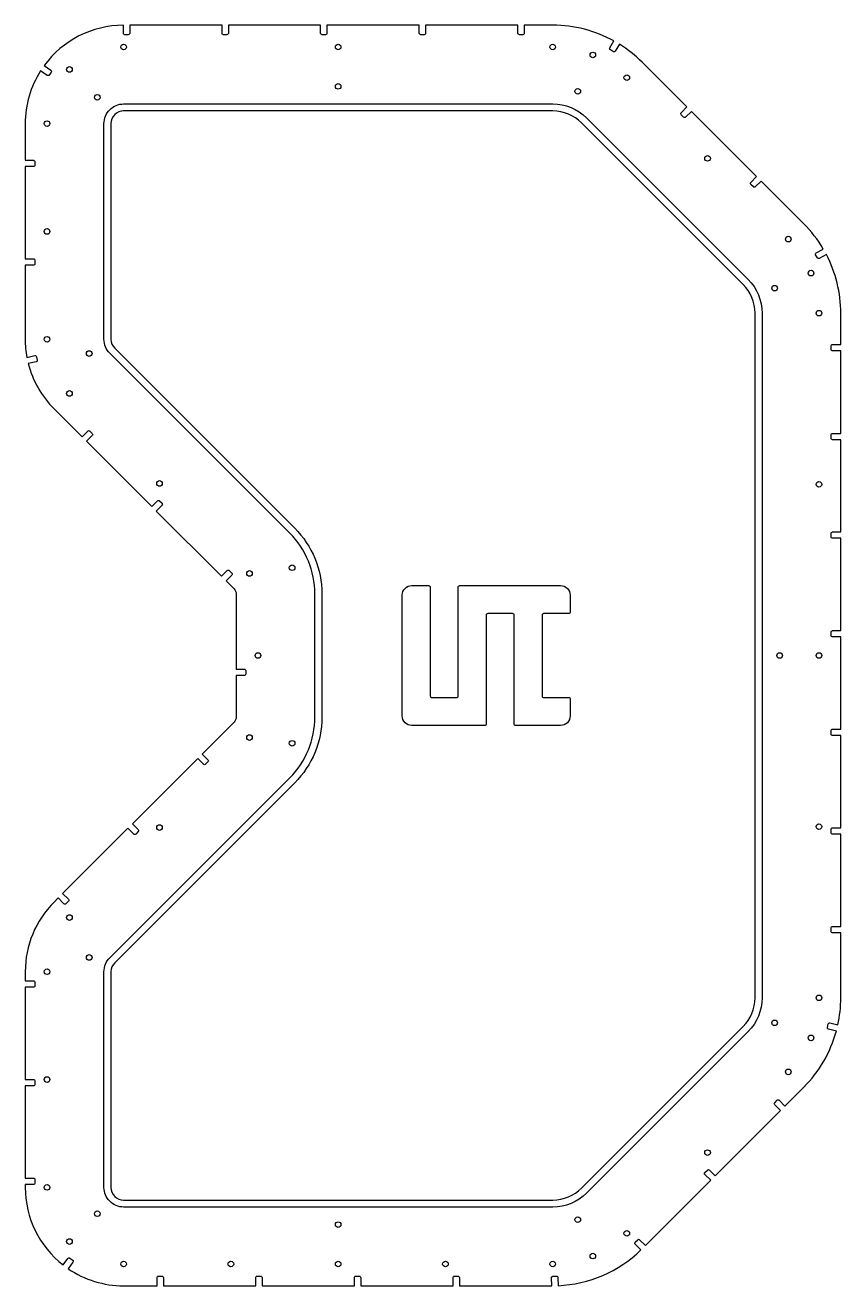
# Model space of a CAD drawing. Header units: millimetres. Extents: x -758 to -178, y -897 to 0.
import ezdxf

# ---------------------------------------------------------------- set-up
doc = ezdxf.new("R2010")
doc.units = ezdxf.units.MM
doc.layers.get('0').update_dxf_attribs({"linetype": 'CONTINUOUS'})

msp = doc.modelspace()

# ---------------------------------------------------------------- linework, layer by layer
for points in [[(-195.93, -162), (-190.88, -159.2, 0.063432), (-204.8, -141.21), (-235.1, -110.91), (-239.21, -115.02, -0.414214), (-240.62, -115.02), (-242.39, -113.25, -0.414214), (-242.39, -111.83), (-238.29, -107.73), (-284.71, -61.3), (-288.82, -65.41, -0.414214), (-290.23, -65.41), (-292, -63.64, -0.414214), (-292, -62.22), (-287.9, -58.12), (-319.66, -26.36, 0.057687), (-335.88, -13.5), (-338.8, -18.49, -0.414214), (-340.17, -18.85), (-342.32, -17.58, -0.414214), (-342.68, -16.21), (-339.76, -11.23, 0.1269), (-383.29, 0), (-403.51, 0), (-403.51, -5.8, -0.414214), (-404.51, -6.8), (-407.01, -6.8, -0.414214), (-408.01, -5.8), (-408.01, 0), (-473.67, 0), (-473.67, -5.8, -0.414214), (-474.67, -6.8), (-477.17, -6.8, -0.414214), (-478.17, -5.8), (-478.17, 0), (-543.83, 0), (-543.83, -5.8, -0.414214), (-544.83, -6.8), (-547.33, -6.8, -0.414214), (-548.33, -5.8), (-548.33, 0), (-613.99, 0), (-613.99, -5.8, -0.414214), (-614.99, -6.8), (-617.49, -6.8, -0.414214), (-618.49, -5.8), (-618.49, 0), (-684.15, 0), (-684.15, -5.8, -0.414214), (-685.15, -6.8), (-687.65, -6.8, -0.414214), (-688.65, -5.8), (-688.65, 0, 0.238889), (-745.01, -28.77), (-740.24, -32.01, -0.414214), (-739.98, -33.4), (-741.38, -35.47, -0.414214), (-742.77, -35.73), (-747.54, -32.49, 0.142349), (-758.44, -70), (-758.44, -96.07), (-752.64, -96.07, -0.414214), (-751.64, -97.07), (-751.64, -99.57, -0.414214), (-752.64, -100.57), (-758.44, -100.57), (-758.44, -166.23), (-752.64, -166.23, -0.414214), (-751.64, -167.23), (-751.64, -169.73, -0.414214), (-752.64, -170.73), (-758.44, -170.73), (-758.44, -223.43, 0.046291), (-757.25, -236.31), (-751.61, -235.07, -0.414214), (-750.42, -235.83), (-749.88, -238.27, -0.414214), (-750.64, -239.46), (-756.28, -240.7, 0.134825), (-737.94, -272.93), (-718.05, -292.82), (-713.94, -288.72, -0.414214), (-712.53, -288.72), (-710.76, -290.49, -0.414214), (-710.76, -291.9), (-714.86, -296), (-668.44, -342.43), (-664.33, -338.33, -0.414214), (-662.92, -338.33), (-661.15, -340.1, -0.414214), (-661.15, -341.51), (-665.25, -345.61), (-618.83, -392.04), (-614.72, -387.94, -0.414214), (-613.31, -387.94), (-611.54, -389.7, -0.414214), (-611.54, -391.12), (-615.64, -395.22), (-609.91, -400.96, -0.198912), (-608.44, -404.5), (-608.44, -458.11), (-602.64, -458.11, -0.414214), (-601.64, -459.11), (-601.64, -461.61, -0.414214), (-602.64, -462.61), (-608.44, -462.61), (-608.44, -492.25, -0.198912), (-609.91, -495.79), (-632.6, -518.48), (-628.5, -522.59, -0.414214), (-628.5, -524), (-630.26, -525.77, -0.414214), (-631.68, -525.77), (-635.78, -521.66), (-682.21, -568.09), (-678.11, -572.2, -0.414214), (-678.11, -573.61), (-679.87, -575.38, -0.414214), (-681.29, -575.38), (-685.39, -571.27), (-731.82, -617.7), (-727.72, -621.8, -0.414214), (-727.72, -623.22), (-729.48, -624.99, -0.414214), (-730.9, -624.99), (-735, -620.88), (-737.94, -623.82, 0.198912), (-758.44, -673.32), (-758.44, -679.84), (-752.64, -679.84, -0.414214), (-751.64, -680.84), (-751.64, -683.34, -0.414214), (-752.64, -684.34), (-758.44, -684.34), (-758.44, -750), (-752.64, -750, -0.414214), (-751.64, -751), (-751.64, -753.5, -0.414214), (-752.64, -754.5), (-758.44, -754.5), (-758.44, -820.16), (-752.64, -820.16, -0.414214), (-751.64, -821.16), (-751.64, -823.66, -0.414214), (-752.64, -824.66), (-758.44, -824.66), (-758.44, -826.75, 0.231027), (-731.51, -881.93), (-728.1, -877.27, -0.414214), (-726.71, -877.06), (-724.69, -878.53, -0.414214), (-724.47, -879.93), (-727.87, -884.59, 0.150707), (-688.44, -896.75), (-664.67, -896.75), (-664.67, -890.94, -0.414214), (-663.67, -889.94), (-661.17, -889.94, -0.414214), (-660.17, -890.94), (-660.17, -896.75), (-594.51, -896.75), (-594.51, -890.94, -0.414214), (-593.51, -889.94), (-591.01, -889.94, -0.414214), (-590.01, -890.94), (-590.01, -896.75), (-524.35, -896.75), (-524.35, -890.94, -0.414214), (-523.35, -889.94), (-520.85, -889.94, -0.414214), (-519.85, -890.94), (-519.85, -896.75), (-454.19, -896.75), (-454.19, -890.94, -0.414214), (-453.19, -889.94), (-450.69, -889.94, -0.414214), (-449.69, -890.94), (-449.69, -896.75), (-384.03, -896.75), (-384.13, -890.97, -0.414214), (-383.15, -889.95), (-380.65, -889.91, -0.414214), (-379.63, -890.89), (-379.53, -896.67, 0.184434), (-320.56, -871.27), (-324.65, -867.18, -0.414214), (-324.65, -865.76), (-322.89, -863.99, -0.414214), (-321.47, -863.99), (-317.37, -868.1), (-270.94, -821.67), (-275.04, -817.57, -0.414214), (-275.04, -816.15), (-273.28, -814.38, -0.414214), (-271.86, -814.38), (-267.76, -818.49), (-221.33, -772.06), (-225.43, -767.96, -0.414214), (-225.43, -766.54), (-223.67, -764.78, -0.414214), (-222.25, -764.78), (-218.15, -768.88), (-204.8, -755.53, 0.130697), (-181.6, -715.52), (-187.21, -714.14, -0.414214), (-187.94, -712.93), (-187.34, -710.5, -0.414214), (-186.14, -709.77), (-180.52, -711.14, 0.05394), (-178.44, -691.89), (-178.44, -645.64), (-184.25, -645.64, -0.414214), (-185.25, -644.64), (-185.25, -642.14, -0.414214), (-184.25, -641.14), (-178.44, -641.14), (-178.44, -575.48), (-184.25, -575.48, -0.414214), (-185.25, -574.48), (-185.25, -571.98, -0.414214), (-184.25, -570.98), (-178.44, -570.98), (-178.44, -505.32), (-184.25, -505.32, -0.414214), (-185.25, -504.32), (-185.25, -501.82, -0.414214), (-184.25, -500.82), (-178.44, -500.82), (-178.44, -435.16), (-184.25, -435.16, -0.414214), (-185.25, -434.16), (-185.25, -431.66, -0.414214), (-184.25, -430.66), (-178.44, -430.66), (-178.44, -365), (-184.25, -365, -0.414214), (-185.25, -364), (-185.25, -361.5, -0.414214), (-184.25, -360.5), (-178.44, -360.5), (-178.44, -294.84), (-184.25, -294.84, -0.414214), (-185.25, -293.84), (-185.25, -291.34, -0.414214), (-184.25, -290.34), (-178.44, -290.34), (-178.44, -231.63), (-184.25, -231.63, -0.414214), (-185.25, -230.63), (-185.25, -228.13, -0.414214), (-184.25, -227.13), (-178.44, -227.13), (-178.44, -204.85, 0.121088), (-188.7, -163.13), (-193.75, -165.94, -0.414214), (-195.11, -165.55), (-196.32, -163.36, -0.414214)], [(-244.4, -715.94), (-359.25, -830.79, -0.198912), (-383.29, -840.75), (-688.44, -840.75, -0.414214), (-702.44, -826.75), (-702.44, -673.32, -0.198912), (-698.34, -663.42), (-570.31, -535.38, 0.198912), (-552.44, -492.25), (-552.44, -404.5, 0.198912), (-570.31, -361.36), (-698.34, -233.33, -0.198912), (-702.44, -223.43), (-702.44, -70, -0.414214), (-688.44, -56), (-383.29, -56, -0.198912), (-359.25, -65.96), (-244.4, -180.81, -0.198912), (-234.44, -204.85), (-234.44, -691.89, -0.198912)], [(-688.44, -835.75), (-383.29, -835.75, 0.198912), (-362.79, -827.25), (-247.94, -712.4, 0.198912), (-239.44, -691.89), (-239.44, -204.85, 0.198912), (-247.94, -184.35), (-362.79, -69.49, 0.198912), (-383.29, -61), (-688.44, -61, 0.414214), (-697.44, -70), (-697.44, -223.43, 0.198912), (-694.81, -229.8), (-566.77, -357.83, -0.198912), (-547.44, -404.5), (-547.44, -492.25, -0.198912), (-566.77, -538.92), (-694.81, -666.95, 0.198912), (-697.44, -673.32), (-697.44, -826.75, 0.414214)], [(-490.32, -405.4, -0.414214), (-483.57, -398.65), (-471.5, -398.65, -0.414214), (-470.42, -399.73), (-470.42, -477.16, 0.414214), (-469.34, -478.24), (-451.6, -478.24, 0.414214), (-450.52, -477.16), (-450.52, -399.73, -0.414214), (-449.44, -398.65), (-377.68, -398.65, -0.414214), (-370.93, -405.4), (-370.93, -417.47, -0.414214), (-372.01, -418.55), (-389.75, -418.55, 0.414214), (-390.83, -419.63), (-390.83, -477.16, 0.414214), (-389.75, -478.24), (-372.01, -478.24, -0.414214), (-370.93, -479.32), (-370.93, -491.39, -0.414214), (-377.68, -498.14), (-409.65, -498.14, -0.414214), (-410.73, -497.06), (-410.73, -419.63, 0.414214), (-411.81, -418.55), (-429.54, -418.55, 0.414214), (-430.62, -419.63), (-430.62, -497.06, -0.414214), (-431.71, -498.14), (-483.57, -498.14, -0.414214), (-490.32, -491.39)]]:
    msp.add_lwpolyline(points, format="xyb", close=True)
for centre in [(-688.44, -15.5), (-535.87, -15.5), (-383.29, -15.5), (-354.78, -21.17), (-726.98, -31.46), (-330.62, -37.32), (-535.87, -43.5), (-707.18, -51.26), (-365.5, -47.04), (-742.94, -70), (-273.19, -94.75), (-742.94, -146.72), (-215.76, -152.17), (-199.61, -176.34), (-225.48, -187.06), (-193.94, -204.85), (-742.94, -223.43), (-712.92, -233.57), (-726.98, -261.97), (-662.96, -325.99), (-193.94, -326.61), (-568.63, -385.94), (-598.95, -390), (-592.94, -448.37), (-221.94, -448.37), (-193.94, -448.37), (-598.95, -506.75), (-568.63, -510.81), (-662.96, -570.76), (-193.94, -570.13), (-726.98, -634.78), (-712.92, -663.18), (-742.94, -673.32), (-193.94, -691.89), (-225.48, -709.69), (-199.61, -720.4), (-215.76, -744.57), (-742.94, -750.03), (-273.19, -802), (-742.94, -826.75), (-707.18, -845.49), (-535.87, -853.25), (-365.5, -849.71), (-330.62, -859.43), (-726.98, -865.29), (-354.78, -875.58), (-688.44, -881.25), (-612.16, -881.25), (-535.87, -881.25), (-459.58, -881.25), (-383.29, -881.25)]:
    msp.add_circle(centre, 2)

doc.saveas('drawing.dxf')
